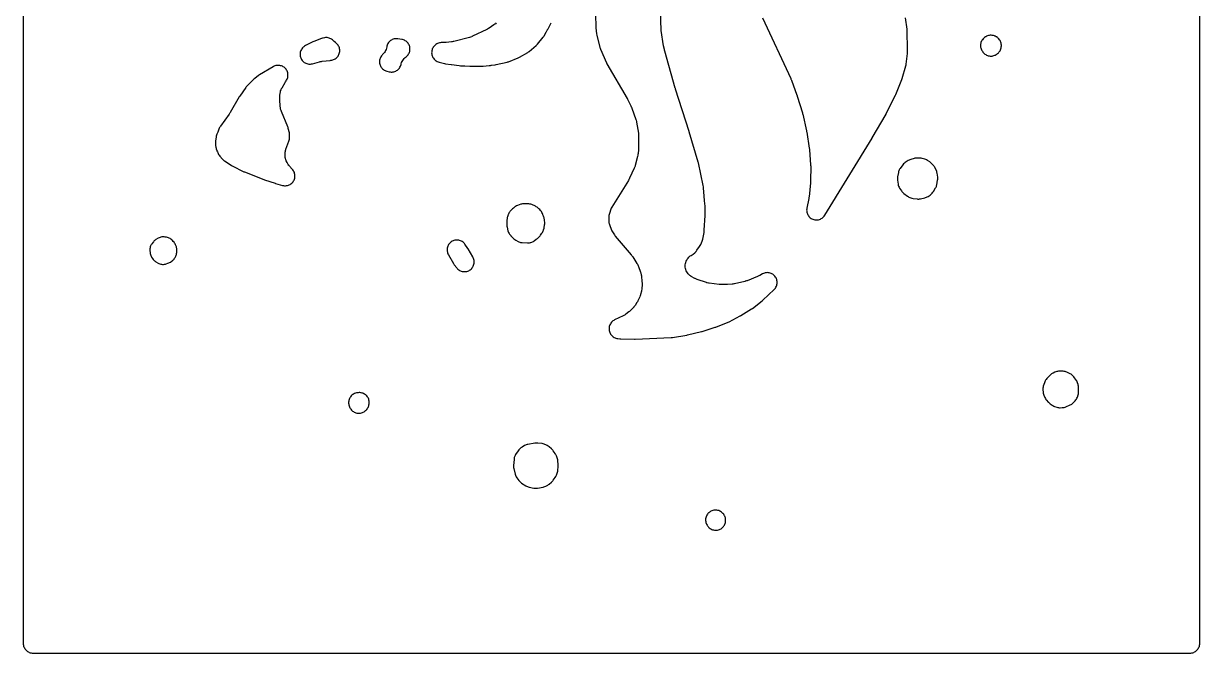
# Model space of a CAD drawing. Header units: millimetres. Extents: x 0 to 300, y 0 to 300.
# Drawn here: x -0.1 to 300.1, y -0.1 to 160.7 of the extents above; entities that cross this region are included whole.
import ezdxf

# ---------------------------------------------------------------- set-up
doc = ezdxf.new("R2010")
doc.units = ezdxf.units.MM
doc.layers.add('CUT', color=7, linetype='CONTINUOUS')

msp = doc.modelspace()

# ---------------------------------------------------------------- linework, layer by layer
at = {"layer": 'CUT'}
for points in [[(300.1485, 297.5886), (300.1485, 2.4114), (300.1335, 2.1053), (300.0975, 1.8629), (300.038, 1.6252), (299.9554, 1.3944), (299.8507, 1.1729), (299.7247, 0.9627), (299.5787, 0.7659), (299.4142, 0.5844), (299.2326, 0.4198), (299.0358, 0.2738), (298.8256, 0.1479), (298.6041, 0.0431), (298.3734, -0.0395), (298.1357, -0.099), (297.8933, -0.135), (297.5872, -0.15), (297.0112, -0.15), (2.4114, -0.15), (2.1053, -0.135), (1.8629, -0.099), (1.6252, -0.0395), (1.3944, 0.0431), (1.1729, 0.1479), (0.9627, 0.2738), (0.7659, 0.4198), (0.5844, 0.5844), (0.4198, 0.7659), (0.2738, 0.9627), (0.1479, 1.1729), (0.0431, 1.3944), (-0.0395, 1.6252), (-0.099, 1.8629), (-0.135, 2.1053), (-0.15, 2.4114), (-0.15, 2.927), (-0.15, 297)], [(145.9434, 162.9961), (145.9985, 159.8736), (146.0137, 159.6392), (146.1855, 158.1065), (146.2446, 157.7787), (147.0361, 154.6126), (147.0957, 154.4104), (147.1722, 154.214), (148.7188, 150.6907), (148.8469, 150.4387), (153.9988, 141.5799), (154.062, 141.4667), (154.1036, 141.389), (154.1629, 141.2737), (154.9495, 139.6765), (155.038, 139.483), (155.0944, 139.35), (155.1718, 139.1519), (156.2171, 136.2351), (156.2709, 136.0732), (156.2799, 136.0441), (156.3653, 135.714), (156.3716, 135.6841), (156.4029, 135.5165), (156.8611, 132.7158), (156.8826, 132.5653), (156.8859, 132.5383), (156.9105, 132.2354), (156.9116, 132.2082), (156.9147, 132.0562), (156.9147, 129.0563), (156.9091, 128.851), (156.9014, 128.7117), (156.8846, 128.507), (156.7754, 127.5146), (156.7372, 127.2525), (156.7049, 127.0756), (156.6483, 126.8169), (156.0568, 124.509), (156.0096, 124.3412), (156.0005, 124.3114), (155.883, 123.9833), (155.8711, 123.9545), (155.8011, 123.7949), (154.5897, 121.2005), (154.4909, 121.0043), (154.42, 120.873), (154.31, 120.6829), (150.0584, 113.8107), (149.9221, 113.5593), (149.8154, 113.294), (149.459, 112.2367), (149.389, 111.9868), (149.3452, 111.731), (149.3282, 111.472), (149.3128, 110.335), (149.3207, 110.0997), (149.3507, 109.8663), (149.4025, 109.6366), (149.4757, 109.4129), (150.0151, 107.9938), (150.1151, 107.7655), (150.2374, 107.5483), (150.7398, 106.7518), (150.9517, 106.4637), (155.0344, 101.6741), (155.192, 101.4761), (155.2944, 101.3381), (155.4382, 101.1299), (156.4971, 99.4811), (156.6069, 99.2989), (156.6256, 99.2659), (156.8133, 98.8843), (156.8281, 98.8494), (156.9055, 98.6513), (157.4068, 97.2514), (157.4764, 97.0371), (157.4876, 96.9986), (157.5876, 96.5594), (157.5941, 96.5198), (157.6241, 96.2964), (157.7844, 94.7523), (157.7978, 94.589), (157.7995, 94.5597), (157.8048, 94.2321), (157.804, 94.2028), (157.7959, 94.0392), (157.7244, 93.04), (157.7105, 92.888), (157.7074, 92.8608), (157.661, 92.5592), (157.6557, 92.5323), (157.6233, 92.3831), (157.4157, 91.5129), (157.369, 91.3364), (157.3599, 91.3051), (157.2411, 90.96), (157.229, 90.9297), (157.1571, 90.7619), (156.8326, 90.0524), (156.766, 89.9142), (156.7535, 89.8897), (156.6035, 89.6221), (156.5891, 89.5987), (156.506, 89.4697), (156.0138, 88.7388), (155.9255, 88.6133), (155.9092, 88.5911), (155.7176, 88.3514), (155.6995, 88.3307), (155.5965, 88.2169), (154.9545, 87.5366), (154.8435, 87.4238), (154.8232, 87.404), (154.5873, 87.193), (154.5654, 87.175), (154.441, 87.0771), (153.6576, 86.4871), (153.5056, 86.3784), (153.478, 86.3597), (153.1587, 86.1657), (153.1293, 86.1498), (152.9628, 86.065), (150.7911, 85.0262), (150.5719, 84.9076), (150.3656, 84.7677), (150.1742, 84.608), (149.9997, 84.43), (149.8438, 84.2355), (149.708, 84.0265), (149.5938, 83.805), (149.5021, 83.5732), (149.434, 83.3334), (149.3901, 83.088), (149.3708, 82.8395), (149.3764, 82.5903), (149.4068, 82.3429), (149.4617, 82.0997), (149.5405, 81.8633), (149.6425, 81.6358), (149.7666, 81.4197), (149.9116, 81.2169), (150.0761, 81.0296), (150.2584, 80.8597), (150.4567, 80.7087), (150.6691, 80.5782), (150.8935, 80.4695), (151.1275, 80.3837), (151.3689, 80.3217), (151.6153, 80.284), (152.1581, 80.2284), (152.1955, 80.2249), (152.2023, 80.2243), (152.36, 80.2155), (155.8694, 80.1319), (155.9017, 80.1313), (155.9071, 80.1312), (156.0419, 80.1334), (165.2464, 80.5296), (165.5403, 80.5597), (169.2099, 81.1566), (169.2458, 81.1627), (169.2523, 81.1638), (169.4025, 81.1953), (172.9507, 82.0531), (172.981, 82.0606), (172.9861, 82.0619), (173.1112, 82.0973), (176.4821, 83.1461), (176.6752, 83.215), (179.8075, 84.4794), (180.0239, 84.5789), (182.8936, 86.0692), (182.926, 86.0863), (182.9319, 86.0895), (183.0656, 86.1668), (185.7873, 87.8557), (185.9872, 87.9937), (188.4697, 89.891), (188.6841, 90.075), (191.5301, 92.8106), (191.7004, 92.9914), (191.8519, 93.1883), (191.9831, 93.3991), (192.0928, 93.622), (192.1798, 93.8546), (192.2433, 94.0947), (192.2827, 94.34), (192.2975, 94.5879), (192.2876, 94.8361), (192.2532, 95.0821), (192.1945, 95.3234), (192.1122, 95.5578), (192.0071, 95.7828), (191.8801, 95.9962), (191.7325, 96.1961), (191.5659, 96.3802), (191.3818, 96.547), (191.1821, 96.6946), (190.9687, 96.8217), (190.7438, 96.927), (190.5095, 97.0095), (190.2682, 97.0683), (190.0222, 97.1029), (189.774, 97.1129), (189.5261, 97.0982), (189.2808, 97.059), (189.0406, 96.9956), (188.808, 96.9088), (188.585, 96.7992), (187.8402, 96.3862), (187.6345, 96.2802), (187.4926, 96.2126), (187.2807, 96.1195), (184.6275, 95.0508), (184.4896, 94.9984), (184.4647, 94.9894), (184.1831, 94.9011), (184.1576, 94.8941), (184.0144, 94.8583), (181.4184, 94.2628), (181.2803, 94.2339), (181.2555, 94.2292), (180.9767, 94.1869), (180.9516, 94.1841), (180.8111, 94.1709), (179.6183, 94.0812), (179.5092, 94.0746), (179.4349, 94.0712), (179.3257, 94.0678), (178.1307, 94.0478), (177.9879, 94.0481), (177.9624, 94.0487), (177.6774, 94.0656), (177.652, 94.0681), (177.5102, 94.0847), (174.9449, 94.4346), (174.7761, 94.4616), (174.7461, 94.4671), (174.4131, 94.5439), (174.3837, 94.5521), (174.2201, 94.6019), (171.8836, 95.3708), (171.7046, 95.4347), (171.673, 95.4469), (171.326, 95.6016), (171.2958, 95.6169), (171.1286, 95.7073), (170.4901, 96.0734), (170.3313, 96.1697), (170.3034, 96.1876), (170.0255, 96.3858), (169.7912, 96.5909), (169.5782, 96.8181), (169.3888, 97.0652), (169.2248, 97.3299), (169.0877, 97.6095), (168.979, 97.9013), (168.8996, 98.2024), (168.8504, 98.5099), (168.8319, 98.8207), (168.8442, 99.1319), (168.8872, 99.4403), (168.9605, 99.7429), (169.0634, 100.0368), (169.1948, 100.3191), (169.3535, 100.587), (169.538, 100.8379), (169.7463, 101.0693), (169.9986, 101.2992), (170.0243, 101.3203), (170.1008, 101.3802), (170.1021, 101.3808), (170.3821, 101.5249), (170.5614, 101.6267), (170.7316, 101.7429), (170.8917, 101.8727), (171.2386, 102.1787), (171.4193, 102.3549), (171.5812, 102.5485), (171.616, 102.5999), (171.6654, 102.6537), (171.8232, 102.8677), (171.9574, 103.0973), (172.0045, 103.1888), (172.4865, 103.8036), (172.6601, 104.0552), (172.8016, 104.3261), (173.1537, 105.1141), (173.2591, 105.3936), (173.3304, 105.6836), (173.6318, 107.3292), (173.6711, 107.689), (173.6822, 107.9941), (173.9455, 111.7376), (173.9483, 112.0429), (173.8782, 113.3899), (173.8921, 113.7745), (173.8853, 114.0714), (173.7706, 115.4567), (173.7038, 116.7405), (173.6736, 117.019), (173.6091, 117.4088), (173.4734, 119.0488), (173.4277, 119.3604), (172.2037, 125.1417), (172.1957, 125.1784), (172.1942, 125.185), (172.1542, 125.3382), (169.863, 133.1007), (169.8547, 133.1283), (169.8463, 133.1555), (169.8355, 133.1897), (166.3383, 144.0002), (166.3167, 144.0691), (166.3025, 144.1162), (166.2822, 144.1857), (163.6083, 153.6875), (163.549, 153.9164), (163.5407, 153.9509), (163.5103, 154.0878), (163.3206, 155.0259), (162.666, 158.9327), (162.404, 167.0154)], [(188.5191, 162.219), (195.7705, 146.7085), (195.8359, 146.5604), (195.8781, 146.4589), (195.937, 146.3081), (197.3508, 142.4469), (197.3845, 142.3508), (197.4065, 142.2853), (197.4376, 142.1883), (198.7468, 137.9062), (198.7851, 137.7721), (198.8094, 137.6805), (198.8427, 137.545), (199.7973, 133.322), (199.8218, 133.2049), (199.8372, 133.1251), (199.858, 133.0073), (200.5102, 128.9277), (200.5316, 128.7729), (200.544, 128.6675), (200.559, 128.512), (200.8494, 124.6578), (200.8578, 124.5043), (200.8613, 124.4), (200.8635, 124.2463), (200.8384, 120.538), (200.8329, 120.3584), (200.8262, 120.2366), (200.8121, 120.0575), (200.4443, 116.4855), (200.4215, 116.3064), (200.4031, 116.1852), (200.3717, 116.0074), (199.8812, 113.5735), (199.8442, 113.3272), (199.8319, 113.0785), (199.8444, 112.8297), (199.8816, 112.5835), (199.9431, 112.3422), (200.0283, 112.1081), (200.1364, 111.8838), (200.2663, 111.6713), (200.4167, 111.4727), (200.586, 111.2901), (200.7727, 111.1253), (200.9749, 110.9799), (201.1906, 110.8553), (201.4175, 110.7528), (201.6536, 110.6733), (201.8963, 110.6178), (202.1434, 110.5867), (202.3924, 110.5803), (202.6408, 110.5987), (202.8861, 110.6418), (203.1259, 110.709), (203.3578, 110.7998), (203.5795, 110.9131), (203.7889, 111.048), (203.9838, 111.2031), (204.1623, 111.3767), (204.3226, 111.5673), (204.4632, 111.7729), (216.5571, 131.4992), (216.5708, 131.5217), (216.5843, 131.5442), (216.6009, 131.5725), (220.1035, 137.6008), (220.1172, 137.6249), (220.1197, 137.6292), (220.1748, 137.732), (222.5385, 142.4015), (222.6313, 142.6073), (224.1688, 146.4763), (224.2498, 146.7142), (225.1696, 149.9407), (225.2184, 150.1441), (225.2501, 150.3509), (225.557, 153.1217), (225.5719, 153.4335), (225.5491, 154.9891), (225.5916, 155.5941), (225.5917, 155.9439), (225.52, 156.9674), (225.4904, 158.9848), (225.4708, 159.263), (225.1042, 162.1502)], [(120.5517, 160.8746), (120.346, 160.6951), (120.2021, 160.5785), (119.9839, 160.4145), (118.7436, 159.551), (118.6194, 159.4681), (118.5969, 159.4538), (118.339, 159.3032), (118.3154, 159.2906), (118.1822, 159.2232), (114.5383, 157.468), (114.3678, 157.3911), (114.3371, 157.3781), (113.9857, 157.2502), (113.9538, 157.2404), (113.7738, 157.1897), (109.7264, 156.159), (109.5916, 156.1273), (109.5673, 156.1221), (109.2945, 156.0738), (109.2699, 156.0703), (109.1324, 156.0537), (107.7425, 155.9121), (106.7767, 155.8913), (106.5294, 155.8737), (106.2851, 155.8317), (106.0669, 155.7715), (106.0634, 155.7709), (105.8229, 155.7083), (105.5899, 155.6221), (105.3666, 155.5131), (105.1551, 155.3826), (104.9577, 155.2317), (104.7763, 155.0619), (104.6126, 154.875), (104.4682, 154.6727), (104.3447, 154.4572), (104.2431, 154.2304), (104.1646, 153.9946), (104.1099, 153.7523), (104.0794, 153.5056), (104.0737, 153.2572), (104.0926, 153.0095), (104.136, 152.7648), (104.2035, 152.5257), (104.2944, 152.2944), (104.4078, 152.0733), (104.5426, 151.8646), (104.6974, 151.6702), (104.8708, 151.4922), (105.0609, 151.3323), (105.2661, 151.1921), (105.4841, 151.0729), (105.7129, 150.9759), (105.9502, 150.9022), (107.3713, 150.5367), (107.6483, 150.4819), (109.0714, 150.2832), (109.1204, 150.2748), (109.1568, 150.2713), (111.1304, 149.9958), (111.4148, 149.9725), (112.5356, 149.945), (113.8266, 149.8204), (114.1802, 149.8114), (114.9051, 149.8443), (115.4059, 149.8158), (115.6194, 149.8129), (115.8324, 149.8281), (116.092, 149.8579), (116.8889, 149.8383), (117.2239, 149.8526), (118.7187, 150.0173), (118.8852, 150.0248), (119.0724, 150.0404), (119.258, 150.07), (119.3342, 150.0851), (120.2755, 150.1888), (120.5634, 150.2377), (123.3359, 150.877), (123.5216, 150.9274), (123.7028, 150.992), (126.1496, 151.9709), (126.4756, 152.1296), (128.6241, 153.3762), (128.8056, 153.4922), (128.9765, 153.6235), (130.7582, 155.1185), (130.9234, 155.2703), (131.0744, 155.4364), (132.5531, 157.2169), (132.7009, 157.4138), (132.8286, 157.6243), (133.2976, 158.4911), (133.3199, 158.5241), (133.4215, 158.6877), (133.5102, 158.8586), (133.6017, 159.053), (133.6444, 159.132), (133.6778, 159.1836), (133.7909, 159.3772), (133.881, 159.5691), (134.6215, 160.9376)]]:
    msp.add_lwpolyline(points, dxfattribs=at)
for points in [[(71.0741, 154.4846), (70.9243, 154.2904), (70.7943, 154.0825), (70.6853, 153.8628), (70.5983, 153.6336), (70.5342, 153.3969), (70.4936, 153.1551), (70.4769, 152.9104), (70.4843, 152.6653), (70.5156, 152.4221), (70.5706, 152.1832), (70.6487, 151.9507), (70.7492, 151.7271), (70.8712, 151.5143), (71.0134, 151.3146), (71.1745, 151.1297), (71.3529, 150.9615), (71.547, 150.8116), (71.7548, 150.6814), (71.9743, 150.5722), (72.2035, 150.4851), (72.4402, 150.4208), (72.682, 150.38), (72.9266, 150.3631), (73.1717, 150.3702), (73.4149, 150.4014), (73.6539, 150.4561), (75.4549, 150.9632), (75.599, 151.0006), (75.6249, 151.0068), (75.9169, 151.0645), (75.9432, 151.0686), (76.0907, 151.0888), (78.1598, 151.3291), (78.3197, 151.3431), (78.562, 151.3763), (78.7998, 151.433), (79.031, 151.5127), (79.2533, 151.6146), (79.4645, 151.7377), (79.6628, 151.8808), (79.846, 152.0427), (80.0126, 152.2216), (80.161, 152.416), (80.2896, 152.624), (80.3973, 152.8435), (80.483, 153.0725), (80.546, 153.3088), (80.5856, 153.5501), (80.6014, 153.7941), (80.5933, 154.0384), (80.5613, 154.2809), (80.5059, 154.519), (80.4274, 154.7506), (80.3267, 154.9734), (80.2047, 155.1853), (80.0626, 155.3843), (79.9017, 155.5684), (79.7236, 155.736), (79.53, 155.8853), (79.4957, 155.9092), (79.2001, 156.1398), (78.9035, 156.4283), (78.7233, 156.5874), (78.5286, 156.7285), (78.3212, 156.8502), (78.1031, 156.9515), (77.8764, 157.0313), (77.6429, 157.089), (77.4051, 157.124), (77.1649, 157.1359), (76.9248, 157.1248), (76.6868, 157.0906), (76.3653, 157.0286), (76.16, 156.9798), (75.9594, 156.914), (74.0163, 156.1834), (73.7588, 156.0696), (71.8391, 155.0889), (71.6265, 154.9668), (71.4268, 154.8244), (71.2421, 154.6631)], [(90.9886, 152.0524), (90.8939, 151.826), (90.822, 151.5913), (90.7734, 151.3507), (90.7486, 151.1065), (90.7479, 150.8611), (90.7712, 150.6168), (90.8185, 150.3759), (90.889, 150.1408), (90.9824, 149.9138), (91.0975, 149.697), (91.2333, 149.4926), (91.3885, 149.3025), (91.5616, 149.1285), (91.7509, 148.9723), (91.9547, 148.8354), (92.1708, 148.7192), (92.3974, 148.6247), (92.6321, 148.5529), (93.2061, 148.4077), (93.4503, 148.3587), (93.6982, 148.3343), (93.9473, 148.3346), (94.1951, 148.3598), (94.4392, 148.4094), (94.6771, 148.4831), (94.9065, 148.5802), (95.1251, 148.6995), (95.3308, 148.8401), (95.5214, 149.0004), (95.6952, 149.1789), (95.8503, 149.3737), (95.9853, 149.5831), (96.0988, 149.8048), (96.1896, 150.0368), (96.2569, 150.2766), (96.3026, 150.4772), (96.4011, 150.7719), (96.5282, 151.0555), (96.6827, 151.3251), (96.8631, 151.5782), (97.0676, 151.8122), (97.2941, 152.0249), (97.5596, 152.2289), (97.7447, 152.3859), (97.9137, 152.5601), (98.0649, 152.7498), (98.1971, 152.9534), (98.3089, 153.1687), (98.3993, 153.394), (98.4674, 153.6269), (98.5127, 153.8653), (98.5346, 154.107), (98.5329, 154.3497), (98.5078, 154.591), (98.4593, 154.8288), (98.3881, 155.0608), (98.2946, 155.2848), (98.1799, 155.4986), (98.045, 155.7004), (97.8912, 155.8881), (97.7199, 156.06), (97.5328, 156.2145), (97.3315, 156.3501), (97.1181, 156.4655), (96.8944, 156.5598), (96.6627, 156.6319), (96.4251, 156.6811), (95.4555, 156.8336), (95.21, 156.8599), (94.9631, 156.8618), (94.7173, 156.8393), (94.4748, 156.7928), (94.2382, 156.7225), (94.0096, 156.6292), (93.7913, 156.5139), (93.5855, 156.3775), (93.3941, 156.2216), (93.219, 156.0475), (93.062, 155.857), (92.9245, 155.6519), (92.8079, 155.4343), (92.7133, 155.2062), (92.6417, 154.97), (92.6114, 154.8169), (92.61, 154.8171), (92.5319, 154.4226), (92.4418, 154.1253), (92.3228, 153.8384), (92.1761, 153.5646), (92.0032, 153.3066), (91.8056, 153.067), (91.5203, 152.7834), (91.5207, 152.783), (91.3982, 152.6614), (91.2419, 152.4722), (91.1049, 152.2685)], [(248.0809, 157.4432), (248.0279, 157.472), (247.8913, 157.5287), (247.889, 157.5297), (247.8879, 157.5301), (247.7851, 157.5727), (247.5331, 157.6473), (247.4495, 157.6674), (247.2092, 157.7127), (246.9657, 157.7343), (246.7213, 157.732), (246.4782, 157.7059), (246.2388, 157.6561), (246.0055, 157.5833), (245.7804, 157.4879), (245.5656, 157.3711), (245.4655, 157.31), (245.2504, 157.163), (245.0518, 156.9945), (244.8718, 156.8062), (244.7124, 156.6002), (244.6734, 156.544), (244.5469, 156.3417), (244.4403, 156.1283), (244.3545, 155.9058), (244.2904, 155.676), (244.2484, 155.4412), (244.229, 155.2034), (244.2323, 154.9649), (244.2583, 154.7278), (244.3069, 154.4943), (244.3774, 154.2664), (244.4694, 154.0463), (244.5819, 153.836), (244.7139, 153.6373), (244.8622, 153.4359), (245.0131, 153.2501), (245.1812, 153.0796), (245.3647, 152.9259), (245.5621, 152.7905), (245.7716, 152.6746), (245.9912, 152.5793), (246.2189, 152.5054), (246.4526, 152.4537), (246.6902, 152.4245), (246.9295, 152.4182), (247.1683, 152.4348), (247.4044, 152.4741), (247.6357, 152.5359), (247.86, 152.6195), (247.9742, 152.675), (248.0069, 152.6875), (248.2203, 152.7934), (248.4226, 152.919), (248.6121, 153.0634), (248.7869, 153.2251), (248.9456, 153.4028), (249.0866, 153.5947), (249.2088, 153.7992), (249.3109, 154.0143), (249.3921, 154.2382), (249.4, 154.2691), (249.4084, 154.2892), (249.4792, 154.5208), (249.5272, 154.7582), (249.5521, 154.9991), (249.5535, 155.2413), (249.5315, 155.4825), (249.4863, 155.7204), (249.4182, 155.9528), (249.328, 156.1776), (249.2165, 156.3926), (249.0847, 156.5957), (248.9338, 156.7852), (248.7653, 156.9592), (248.5808, 157.116), (248.5775, 157.1185), (248.5273, 157.1625), (248.327, 157.3057), (248.2721, 157.3373), (248.2588, 157.3464), (248.2106, 157.3726), (248.1135, 157.4285)], [(48.9348, 129.3528), (48.9536, 129.2019), (49.0026, 128.978), (49.0085, 128.9559), (49.0593, 128.7406), (49.1525, 128.4793), (49.207, 128.3497), (49.2441, 128.2356), (49.3457, 127.974), (49.443, 127.7884), (49.5397, 127.5585), (49.6539, 127.3223), (49.7923, 127.0994), (49.9533, 126.8922), (50.6549, 126.0809), (50.8131, 125.9143), (50.9858, 125.7628), (51.1718, 125.6278), (52.841, 124.5296), (53.1212, 124.3701), (56.1444, 122.8989), (56.1761, 122.8838), (56.1818, 122.8811), (56.3174, 122.8223), (61.1853, 120.8797), (61.2153, 120.8679), (61.2205, 120.8659), (61.3476, 120.821), (64.101, 119.9301), (64.1587, 119.9122), (64.1715, 119.9084), (64.2142, 119.8961), (66.0015, 119.3996), (66.2454, 119.3448), (66.4936, 119.3147), (66.7436, 119.3095), (66.9929, 119.3292), (67.2389, 119.3738), (67.4793, 119.4428), (67.7115, 119.5354), (67.9334, 119.6507), (68.1426, 119.7876), (68.3371, 119.9448), (68.5149, 120.1206), (68.6743, 120.3132), (68.8136, 120.5208), (68.9315, 120.7414), (69.0268, 120.9725), (69.0985, 121.2121), (69.1459, 121.4576), (69.1686, 121.7066), (69.1662, 121.9566), (69.1389, 122.2051), (69.087, 122.4497), (69.0108, 122.6879), (68.9113, 122.9172), (68.7893, 123.1355), (68.6461, 123.3405), (68.4832, 123.5302), (68.4342, 123.5817), (67.7757, 124.3152), (67.6515, 124.461), (67.63, 124.4875), (67.4228, 124.7721), (67.2457, 125.0762), (67.23, 125.1066), (67.1466, 125.279), (66.9627, 125.6853), (66.8882, 125.8616), (66.8757, 125.8934), (66.7641, 126.227), (66.6938, 126.5402), (66.6521, 126.8895), (66.6498, 126.9236), (66.6417, 127.1148), (66.6381, 127.3302), (66.6392, 127.5006), (66.64, 127.5311), (66.6633, 127.8435), (66.7103, 128.1254), (66.7896, 128.4285), (66.7987, 128.4576), (66.853, 128.6191), (67.6139, 130.7237), (67.6837, 130.9493), (67.7318, 131.1806), (67.7579, 131.4153), (67.8011, 132.0961), (67.8046, 132.3418), (67.784, 132.5866), (67.7394, 132.8282), (67.4732, 133.9576), (67.4182, 134.1547), (67.3471, 134.3467), (65.6949, 138.3067), (65.6218, 138.4961), (65.6097, 138.5302), (65.5041, 138.8879), (65.4378, 139.2548), (65.4333, 139.2908), (65.4135, 139.4928), (65.2777, 141.417), (65.2691, 141.6079), (65.2684, 141.642), (65.2804, 142.0236), (65.2832, 142.0576), (65.3038, 142.2476), (65.4039, 142.994), (65.4327, 143.1755), (65.4387, 143.2078), (65.5162, 143.5367), (65.6159, 143.8284), (65.7559, 144.1358), (65.771, 144.165), (65.8593, 144.3262), (66.6538, 145.6963), (66.7518, 145.8559), (66.77, 145.8839), (66.9147, 146.0844), (67.0474, 146.2885), (67.1597, 146.5045), (67.2504, 146.7305), (67.3187, 146.9642), (67.364, 147.2034), (67.3857, 147.4459), (67.3838, 147.6893), (67.3582, 147.9315), (67.3092, 148.1699), (67.2372, 148.4025), (67.1429, 148.627), (67.0273, 148.8412), (66.8913, 149.0432), (66.7364, 149.231), (66.5639, 149.4028), (66.3755, 149.5571), (66.173, 149.6923), (65.9583, 149.8071), (65.7335, 149.9005), (65.5006, 149.9716), (65.2619, 150.0197), (65.0197, 150.0444), (64.7762, 150.0454), (64.5338, 150.0227), (64.2948, 149.9765), (64.0614, 149.9073), (63.8358, 149.8157), (63.6202, 149.7026), (60.1465, 147.6591), (59.8758, 147.4749), (58.9303, 146.7368), (58.7011, 146.5341), (56.8864, 144.7195), (56.7446, 144.5654), (56.6163, 144.3999), (55.0506, 142.1968), (54.918, 141.9893), (52.6501, 138.0223), (52.5429, 137.8463), (52.4669, 137.7288), (52.3502, 137.5589), (50.1454, 134.5305), (50.0298, 134.3569), (49.929, 134.1742), (49.8439, 133.9838), (49.4366, 132.9608), (49.2265, 132.508), (49.1254, 132.2546), (49.0525, 131.9917), (49.0086, 131.7224), (48.908, 130.7833), (48.8937, 130.5251), (48.9025, 130.3448), (48.8843, 130.149), (48.8735, 129.9254), (48.8829, 129.7017), (48.9122, 129.4798)], [(223.1911, 119.6987), (223.244, 119.4432), (223.3233, 119.1946), (223.4281, 118.9556), (223.5573, 118.7289), (224.018, 118.0098), (224.1483, 117.8254), (224.2948, 117.6534), (224.4561, 117.4954), (224.6311, 117.3525), (225.5869, 116.6417), (225.7661, 116.5201), (225.955, 116.4145), (226.1524, 116.3257), (226.4279, 116.2158), (226.7174, 116.1203), (227.0164, 116.0608), (228.0141, 115.9247), (228.237, 115.9043), (228.4609, 115.9041), (228.684, 115.9238), (228.9043, 115.9635), (229.9992, 116.2115), (230.2168, 116.2712), (230.4282, 116.3504), (230.6316, 116.4482), (230.888, 116.5863), (231.1333, 116.7371), (231.3596, 116.9151), (231.7273, 117.2403), (231.9144, 117.4242), (232.0813, 117.6267), (232.226, 117.8455), (232.7661, 118.7639), (232.8679, 118.9555), (232.9527, 119.1552), (233.0198, 119.3615), (233.0688, 119.5729), (233.2801, 120.7053), (233.3152, 120.9723), (233.3213, 121.2414), (233.2985, 121.5097), (233.1619, 122.4873), (233.1162, 122.7275), (233.0474, 122.9622), (232.9559, 123.1889), (232.6611, 123.8277), (232.5529, 124.0358), (232.4258, 124.2329), (232.2807, 124.4172), (231.8345, 124.9321), (231.6642, 125.1102), (231.4772, 125.2706), (231.2753, 125.4118), (230.6715, 125.7913), (230.465, 125.9078), (230.2484, 126.0042), (230.0236, 126.0797), (229.3328, 126.2757), (229.1122, 126.3276), (228.8878, 126.3593), (228.6615, 126.3706), (227.9505, 126.3737), (227.7144, 126.3636), (227.4802, 126.3312), (227.2502, 126.2768), (226.4464, 126.0463), (226.2066, 125.9642), (225.9764, 125.8582), (225.7581, 125.7294), (225.0116, 125.2365), (224.7837, 125.0666), (224.5765, 124.872), (224.3928, 124.655), (223.7119, 123.7517), (223.5828, 123.563), (223.4714, 123.3633), (223.3788, 123.1543), (223.3057, 122.9377), (223.2526, 122.7153), (223.0426, 121.6142), (223.0054, 121.3329), (223.0002, 121.0493), (223.0273, 120.7669)], [(123.5634, 107.7813), (123.6365, 107.5534), (123.731, 107.3336), (123.846, 107.1238), (123.9806, 106.9259), (124.1336, 106.7419), (124.2133, 106.6547), (124.2511, 106.6055), (124.2746, 106.5808), (124.2983, 106.5487), (124.459, 106.3701), (124.5511, 106.2856), (124.8791, 105.9271), (125.0796, 105.7313), (125.3007, 105.5592), (125.5397, 105.4129), (126.1529, 105.0832), (126.3556, 104.9857), (126.5662, 104.9068), (126.7831, 104.8472), (127.0044, 104.8073), (127.2284, 104.7875), (128.5783, 104.729), (128.8352, 104.7311), (129.0905, 104.7595), (129.3416, 104.814), (129.3908, 104.8273), (129.6167, 104.9004), (129.8347, 104.9945), (130.0428, 105.1089), (130.239, 105.2425), (130.7762, 105.6467), (130.9169, 105.731), (131.1206, 105.867), (131.31, 106.0222), (131.4832, 106.1952), (131.5601, 106.2887), (131.6032, 106.3327), (131.7606, 106.5301), (131.8477, 106.6653), (132.2267, 107.1752), (132.3508, 107.3586), (132.4582, 107.5523), (132.548, 107.7547), (132.6196, 107.9642), (132.6679, 108.1614), (132.6994, 108.243), (132.7665, 108.49), (132.8081, 108.7427), (132.8262, 108.9041), (132.8597, 109.1012), (132.8616, 109.1316), (132.9029, 109.3394), (132.9417, 109.6129), (132.9501, 109.8889), (132.9392, 110.0246), (132.9404, 110.0452), (132.9282, 110.3083), (132.8884, 110.5686), (132.8561, 110.6915), (132.8364, 110.8365), (132.7918, 111.0759), (132.7242, 111.3097), (132.6341, 111.5359), (132.4976, 111.8354), (132.4496, 111.9852), (132.3552, 112.2338), (132.2349, 112.471), (132.0901, 112.6941), (131.8492, 113.0251), (131.6649, 113.2497), (131.4558, 113.4514), (131.2078, 113.6642), (131.0126, 113.8157), (130.8034, 113.9471), (130.5822, 114.0572), (129.6196, 114.4785), (129.3938, 114.5646), (129.1607, 114.6285), (128.9226, 114.6696), (128.6816, 114.6875), (127.7413, 114.7117), (127.5058, 114.7067), (127.2719, 114.6795), (127.0415, 114.6305), (126.8168, 114.56), (125.9781, 114.2526), (125.7458, 114.154), (125.5247, 114.0324), (125.3169, 113.8892), (125.1247, 113.7257), (124.984, 113.5933), (124.9354, 113.5636), (124.7463, 113.4216), (124.5715, 113.2625), (124.3101, 113.0009), (124.1587, 112.8352), (124.0229, 112.6565), (123.9035, 112.4664), (123.7969, 112.2782), (123.682, 112.0487), (123.6508, 111.9664), (123.5924, 111.8485), (123.4957, 111.627), (123.4209, 111.3971), (123.3686, 111.1611), (123.3393, 110.9211), (123.3101, 110.5222), (123.2784, 110.3176), (123.2758, 110.2628), (123.2658, 110.2101), (123.2438, 109.9455), (123.2497, 109.6957), (123.2377, 109.5312), (123.2329, 109.252), (123.2593, 108.974), (123.3166, 108.7006)], [(32.4327, 101.3003), (32.5556, 101.093), (32.8263, 100.6831), (32.961, 100.4981), (33.1121, 100.3262), (33.2782, 100.1689), (33.4581, 100.0274), (33.6501, 99.9029), (34.2237, 99.5674), (34.435, 99.4569), (34.6559, 99.3671), (34.8844, 99.2987), (35.1183, 99.2524), (35.3556, 99.2286), (35.594, 99.2276), (35.8315, 99.2492), (36.0658, 99.2934), (36.2949, 99.3597), (36.7222, 99.5058), (36.943, 99.5933), (37.1546, 99.7013), (37.3549, 99.8288), (37.7772, 100.1269), (37.9586, 100.2679), (38.1264, 100.425), (38.279, 100.5968), (38.4152, 100.7819), (38.5396, 100.9684), (38.6536, 101.1567), (38.7506, 101.3543), (38.8298, 101.5596), (38.8906, 101.7711), (38.9497, 102.0165), (39.0004, 102.297), (39.0189, 102.5814), (39.005, 102.866), (38.9653, 103.2381), (38.9305, 103.4656), (38.8748, 103.6889), (38.7989, 103.9061), (38.6653, 104.2383), (38.5621, 104.4624), (38.4372, 104.6754), (38.2919, 104.8749), (38.1066, 105.1047), (37.9229, 105.3085), (37.718, 105.4909), (37.4944, 105.6498), (37.2718, 105.7902), (37.0657, 105.907), (36.8495, 106.0037), (36.625, 106.0795), (36.3944, 106.1337), (35.9887, 106.2091), (35.7311, 106.2432), (35.4714, 106.2504), (35.2123, 106.2305), (34.9567, 106.1839), (34.7073, 106.1111), (34.4668, 106.0127), (34.2378, 105.8899), (33.6784, 105.5513), (33.4912, 105.4261), (33.316, 105.2846), (33.1542, 105.1279), (33.0072, 104.9572), (32.6299, 104.4771), (32.5044, 104.3025), (32.3944, 104.1177), (32.3007, 103.9241), (32.224, 103.7232), (32.2233, 103.7212), (32.1531, 103.4663), (32.1101, 103.2054), (32.095, 102.9414), (32.1078, 102.6773), (32.1546, 102.2175), (32.1906, 101.9792), (32.2493, 101.7455), (32.3302, 101.5184)], [(111.8828, 105.0305), (111.6698, 105.1545), (111.4457, 105.2569), (111.2125, 105.3368), (110.9726, 105.3933), (110.7283, 105.4259), (110.482, 105.4343), (110.236, 105.4184), (109.9928, 105.3784), (109.7548, 105.3146), (109.5242, 105.2276), (109.3032, 105.1184), (109.0941, 104.988), (108.8988, 104.8376), (108.7193, 104.6687), (108.5573, 104.483), (108.4144, 104.2822), (108.2919, 104.0683), (108.1911, 103.8434), (108.113, 103.6097), (108.0582, 103.3694), (108.0273, 103.1249), (108.0207, 102.8785), (108.0384, 102.6327), (108.0802, 102.3898), (108.1457, 102.1522), (108.2342, 101.9222), (108.345, 101.7021), (109.6284, 99.4373), (109.7254, 99.2799), (109.8338, 99.1301), (110.4642, 98.3237), (110.6229, 98.1399), (110.7987, 97.9723), (110.9898, 97.8226), (111.1946, 97.6921), (111.4111, 97.5821), (111.6373, 97.4937), (111.8709, 97.4276), (112.1099, 97.3845), (112.3519, 97.3647), (112.5947, 97.3686), (112.836, 97.396), (113.0735, 97.4466), (113.305, 97.5201), (113.5282, 97.6156), (113.7411, 97.7324), (113.9417, 97.8693), (114.128, 98.025), (114.2984, 98.198), (114.4512, 98.3868), (114.5849, 98.5894), (114.6984, 98.8041), (114.7904, 99.0288), (114.8603, 99.2614), (114.9072, 99.4996), (114.9309, 99.7413), (114.9309, 99.9842), (114.9074, 100.2258), (114.8606, 100.4641), (114.7909, 100.6967), (114.6989, 100.9215), (114.5856, 101.1362), (113.3932, 103.152), (113.377, 103.179), (113.374, 103.1839), (113.3021, 103.2953), (112.5837, 104.3458), (112.4347, 104.5421), (112.2671, 104.7228), (112.0826, 104.8862)], [(260.1764, 67.1663), (260.2263, 66.6055), (260.2629, 66.3475), (260.3261, 66.0946), (260.4154, 65.8498), (260.6922, 65.1979), (260.8033, 64.9694), (260.9369, 64.7534), (261.0918, 64.5521), (261.5065, 64.0663), (261.6534, 63.9085), (261.8133, 63.764), (261.9851, 63.6338), (262.5131, 63.2684), (262.7112, 63.1445), (262.9201, 63.0397), (263.1378, 62.9548), (263.7439, 62.7507), (263.9505, 62.6908), (264.1614, 62.649), (264.3752, 62.6254), (264.5901, 62.6203), (265.0867, 62.6299), (265.3348, 62.647), (265.58, 62.6888), (265.8198, 62.7546), (266.0519, 62.844), (267.1221, 63.3185), (267.3448, 63.4309), (267.5553, 63.5649), (267.7513, 63.7192), (267.9309, 63.8923), (268.4096, 64.4019), (268.5826, 64.6071), (268.7326, 64.8297), (268.8578, 65.067), (268.9569, 65.3165), (269.1685, 65.9454), (269.2316, 66.1662), (269.2742, 66.3919), (269.296, 66.6205), (269.2966, 66.8501), (269.25, 67.9318), (269.2311, 68.1491), (269.1933, 68.364), (269.137, 68.5747), (269.0166, 68.9571), (268.9198, 69.2145), (268.7952, 69.4596), (268.6445, 69.6896), (268.0224, 70.5339), (267.8776, 70.7125), (267.717, 70.8771), (267.542, 71.0262), (267.354, 71.1586), (267.1547, 71.2732), (266.4562, 71.6331), (266.2508, 71.7274), (266.0378, 71.8027), (265.8188, 71.8586), (265.5957, 71.8944), (265.3703, 71.9099), (264.3778, 71.9333), (264.144, 71.9279), (263.9118, 71.9007), (263.6832, 71.8519), (263.46, 71.7819), (263.2445, 71.6914), (262.7525, 71.4573), (262.5588, 71.3544), (262.3749, 71.235), (262.2021, 71.0999), (262.0418, 70.9502), (261.1531, 70.0439), (260.9923, 69.8631), (260.8496, 69.6676), (260.7265, 69.4592), (260.6242, 69.2399), (260.5435, 69.0117), (260.2719, 68.1059), (260.2146, 67.8754), (260.1794, 67.6406), (260.1666, 67.4035)], [(83.1914, 62.6142), (83.3176, 62.4038), (83.4637, 62.2067), (83.6285, 62.0249), (83.7204, 61.933), (83.898, 61.7717), (84.0902, 61.6282), (84.2952, 61.5037), (84.5113, 61.3995), (84.7363, 61.3165), (84.9683, 61.2554), (85.2051, 61.2168), (85.4444, 61.2011), (85.6842, 61.2084), (85.9221, 61.2387), (86.1561, 61.2916), (86.3839, 61.3667), (86.6035, 61.4633), (86.8128, 61.5805), (87.0099, 61.7172), (87.193, 61.8722), (87.2128, 61.8926), (87.2518, 61.9253), (87.4018, 62.0744), (87.5387, 62.2357), (87.5656, 62.2704), (87.7057, 62.4696), (87.8256, 62.6816), (87.9244, 62.9042), (88.001, 63.1354), (88.0144, 63.1944), (88.0661, 63.368), (88.1123, 63.6044), (88.1355, 63.8441), (88.1356, 64.0849), (88.1125, 64.3246), (88.0664, 64.561), (87.9978, 64.7918), (87.9073, 65.015), (87.7958, 65.2284), (87.6642, 65.4302), (87.5139, 65.6183), (87.3461, 65.7911), (87.1625, 65.9469), (86.9647, 66.0843), (86.7547, 66.2021), (86.5343, 66.2991), (86.3055, 66.3745), (86.0706, 66.4275), (86.0146, 66.4373), (85.7684, 66.468), (85.5204, 66.4742), (85.273, 66.4557), (85.0972, 66.4338), (84.8466, 66.3895), (84.6017, 66.3199), (84.3653, 66.2258), (84.1396, 66.1082), (83.927, 65.9682), (83.7298, 65.8073), (83.55, 65.6272), (83.3894, 65.4298), (83.2497, 65.2171), (83.2137, 65.1557), (83.1036, 64.9455), (83.0139, 64.7258), (82.9454, 64.4986), (82.8988, 64.266), (82.8745, 64.0299), (82.8726, 63.7927), (82.8932, 63.5563), (82.9362, 63.3229), (82.9419, 63.2985), (82.9705, 63.2004), (83.0039, 63.067), (83.0865, 62.836)], [(125.4124, 45.6182), (125.4828, 45.3829), (125.576, 45.1557), (125.691, 44.9388), (125.8268, 44.7341), (126.3575, 44.0136), (126.5038, 43.8331), (126.6664, 43.667), (126.8436, 43.5166), (127.034, 43.3834), (128.126, 42.6927), (128.3222, 42.5807), (128.5278, 42.4869), (128.7409, 42.412), (128.96, 42.3566), (130.1926, 42.1037), (130.4279, 42.0671), (130.6656, 42.0529), (130.9036, 42.0615), (131.1396, 42.0926), (132.5334, 42.3445), (132.7598, 42.3964), (132.9804, 42.4691), (133.1933, 42.562), (133.5858, 42.7553), (133.7673, 42.8542), (133.9399, 42.9677), (134.1026, 43.095), (134.6872, 43.5932), (134.8497, 43.7446), (134.9982, 43.9098), (135.1313, 44.0876), (135.6341, 44.8249), (135.7508, 45.0135), (135.8503, 45.2117), (135.9319, 45.4179), (136.1832, 46.1461), (136.2578, 46.4075), (136.3035, 46.6755), (136.4053, 47.5588), (136.4217, 47.8449), (136.4053, 48.1311), (136.3037, 49.0129), (136.2577, 49.2822), (136.1825, 49.5449), (135.9213, 50.2992), (135.8382, 50.5081), (135.7367, 50.7087), (135.6176, 50.8994), (135.1296, 51.6077), (134.998, 51.7819), (134.8518, 51.944), (134.6919, 52.0926), (134.0474, 52.6415), (133.8371, 52.8022), (133.6111, 52.9398), (133.2029, 53.1593), (132.9944, 53.2594), (132.7776, 53.3397), (132.5543, 53.3997), (132.3264, 53.4388), (131.1698, 53.5823), (130.9257, 53.6006), (130.6809, 53.5948), (130.4379, 53.5652), (128.6655, 53.2602), (128.4449, 53.2119), (128.2295, 53.1439), (128.0212, 53.0567), (127.8216, 52.9511), (127.1714, 52.5685), (126.999, 52.4573), (126.8363, 52.3323), (126.6844, 52.1944), (126.5122, 52.0247), (126.3395, 51.8361), (126.1869, 51.6308), (125.5251, 50.638), (125.3726, 50.3761), (125.2529, 50.0977), (125.2484, 50.0852), (125.1817, 49.8698), (125.1347, 49.6493), (125.1077, 49.4254), (124.9899, 47.85), (124.9841, 47.5865), (125.0061, 47.3238), (125.0556, 47.0648)], [(174.2402, 34.9776), (174.1503, 34.7505), (174.0831, 34.5157), (174.0391, 34.2754), (174.0187, 34.032), (174.0222, 33.7877), (174.0495, 33.545), (174.1004, 33.3061), (174.1744, 33.0733), (174.2707, 32.8488), (174.3884, 32.6348), (174.5265, 32.4333), (174.6836, 32.2462), (174.7962, 32.1248), (174.9746, 31.9506), (175.1695, 31.795), (175.379, 31.6596), (175.6009, 31.5457), (175.833, 31.4545), (176.0731, 31.3869), (176.3187, 31.3436), (176.5674, 31.3249), (176.8167, 31.3312), (177.0642, 31.3622), (177.3073, 31.4177), (177.5437, 31.4972), (177.771, 31.5999), (177.987, 31.7246), (178.1894, 31.8703), (178.3763, 32.0354), (178.5459, 32.2184), (178.5704, 32.2477), (178.7141, 32.4366), (178.8391, 32.6383), (178.9445, 32.851), (179.0293, 33.0727), (179.0926, 33.3014), (179.134, 33.5352), (179.153, 33.7718), (179.1495, 34.0091), (179.1235, 34.245), (179.0752, 34.4774), (179.0051, 34.7042), (178.9139, 34.9233), (178.8834, 34.9875), (178.773, 35.1949), (178.6437, 35.391), (178.4964, 35.5741), (178.4507, 35.6258), (178.2715, 35.8086), (178.0746, 35.9721), (177.862, 36.1146), (177.6359, 36.2346), (177.3987, 36.3309), (177.1529, 36.4024), (176.9011, 36.4485), (176.6459, 36.4685), (176.39, 36.4623), (176.1361, 36.43), (175.8868, 36.3719), (175.8355, 36.3571), (175.6111, 36.2809), (175.395, 36.1837), (175.189, 36.0666), (174.9951, 35.9304), (174.8149, 35.7765), (174.8053, 35.7675), (174.6357, 35.5918), (174.484, 35.4003), (174.3518, 35.1949)]]:
    msp.add_lwpolyline(points, close=True, dxfattribs=at)

doc.saveas('drawing.dxf')
